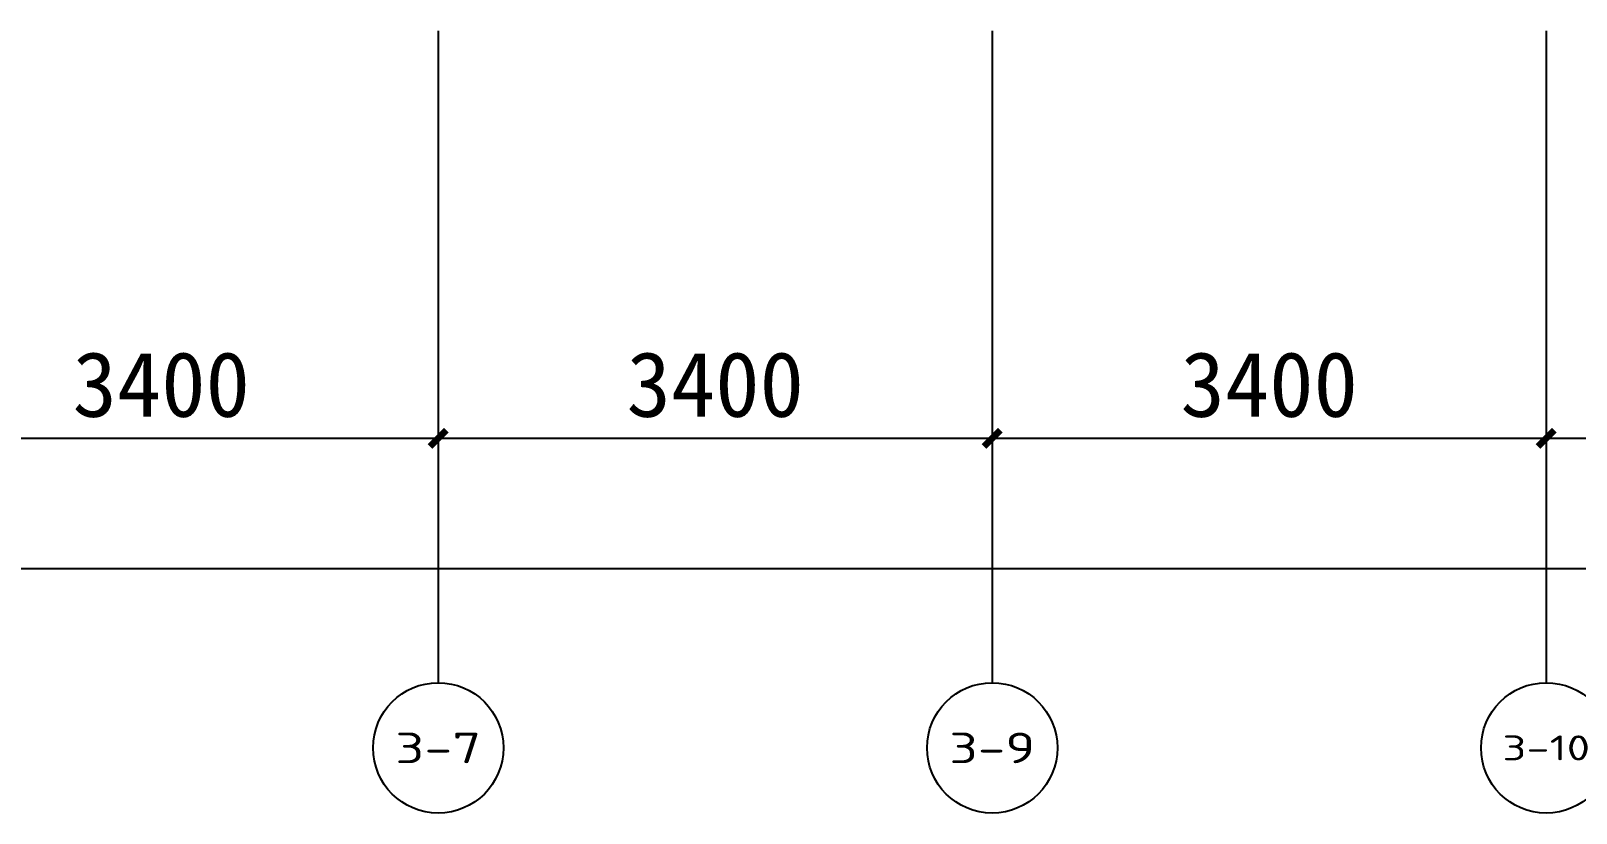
# Model space of a CAD drawing. Extents: x 2378699 to 2462834, y 1041771 to 1211756.
# Drawn here: x 2405536 to 2415019, y 1055391 to 1060191 of the extents above; entities that cross this region are included whole.
import ezdxf
from ezdxf.enums import TextEntityAlignment as Align

# ---------------------------------------------------------------- set-up
doc = ezdxf.new("R2010")
doc.units = 0
doc.header["$LTSCALE"] = 1000
doc.layers.get('0').update_dxf_attribs({"linetype": 'CONTINUOUS'})
doc.layers.get('Defpoints').update_dxf_attribs({"color": 6, "linetype": 'CONTINUOUS'})
doc.layers.add('AXIS', color=3, linetype='CONTINUOUS')
doc.layers.add('AXIS_TEXT', color=7, linetype='CONTINUOUS')
doc.styles.add('_TCH_AXIS', font='tssdeng.shx', dxfattribs={"width": 0.7, "bigfont": 'tssdchn.shx'})
doc.styles.add('COMPLEX', font='COMPLEX')
doc.styles.add('黑体', font='simhei.ttf')
doc.dimstyles.new('_TCH_ARCH&&100', dxfattribs={"dimtxt": 400, "dimasz": 100, "dimexe": 250, "dimexo": 300, "dimgap": 126.25, "dimtad": 1, "dimdec": 0, "dimdsep": 46, "dimtxsty": '黑体', "dimblk": 'ARCHTICK', "dimcen": 0.09, "dimclrt": 7, "dimazin": 2, "dimtfac": 1, "dimtdec": 0, "dimtix": 1, "dimtmove": 2, "dimatfit": 3, "dimldrblk": 'ARCHTICK', "dimfxl": 0, "dimtolj": 1, "dimtzin": 0, "dimarcsym": 0})

# ---------------------------------------------------------------- blocks, each defined once
blk = doc.blocks.new('_ArchTick')
at = {"color": 0, "linetype": 'ByBlock', "const_width": 0.4}
blk.add_lwpolyline([(-0.5, -0.5), (0.5, 0.5)], dxfattribs=at)
blk = doc.blocks.new('*D165')
at = {"layer": 'AXIS', "color": 0, "lineweight": -2}
for p, q in [((2404636, 1059891), (2404636, 1057441)), ((2408036, 1059891), (2408036, 1057441)), ((2404636, 1057691), (2408036, 1057691))]:
    blk.add_line(p, q, dxfattribs=at)
at = {"layer": 'Defpoints', "color": 0}
for p in [(2404636, 1060191), (2408036, 1060191), (2408036, 1057691)]:
    blk.add_point(p, dxfattribs=at)
at = {"layer": 'AXIS', "color": 0, "lineweight": -2, "xscale": 100, "yscale": 100, "zscale": 100, "rotation": 180}
blk.add_blockref('_ArchTick', (2404636, 1057691), dxfattribs=at)
at = {"layer": 'AXIS', "color": 0, "lineweight": -2, "xscale": 100, "yscale": 100, "zscale": 100}
blk.add_blockref('_ArchTick', (2408036, 1057691), dxfattribs=at)
at = {"layer": 'AXIS', "color": 7, "insert": (2406336, 1058019.5), "char_height": 400, "attachment_point": 5, "style": '黑体'}
blk.add_mtext('\\A1;3400', dxfattribs=at)
blk = doc.blocks.new('*D166')
at = {"layer": 'AXIS', "color": 0, "lineweight": -2}
for p, q in [((2408036, 1059891), (2408036, 1057441)), ((2411436, 1059891), (2411436, 1057441)), ((2408036, 1057691), (2411436, 1057691))]:
    blk.add_line(p, q, dxfattribs=at)
at = {"layer": 'Defpoints', "color": 0}
for p in [(2408036, 1060191), (2411436, 1060191), (2411436, 1057691)]:
    blk.add_point(p, dxfattribs=at)
at = {"layer": 'AXIS', "color": 0, "lineweight": -2, "xscale": 100, "yscale": 100, "zscale": 100, "rotation": 180}
blk.add_blockref('_ArchTick', (2408036, 1057691), dxfattribs=at)
at = {"layer": 'AXIS', "color": 0, "lineweight": -2, "xscale": 100, "yscale": 100, "zscale": 100}
blk.add_blockref('_ArchTick', (2411436, 1057691), dxfattribs=at)
at = {"layer": 'AXIS', "color": 7, "insert": (2409736, 1058019.5), "char_height": 400, "attachment_point": 5, "style": '黑体'}
blk.add_mtext('\\A1;3400', dxfattribs=at)
blk = doc.blocks.new('*D167')
at = {"layer": 'AXIS', "color": 0, "lineweight": -2}
for p, q in [((2411436, 1059891), (2411436, 1057441)), ((2414836, 1059891), (2414836, 1057441)), ((2411436, 1057691), (2414836, 1057691))]:
    blk.add_line(p, q, dxfattribs=at)
at = {"layer": 'Defpoints', "color": 0}
for p in [(2411436, 1060191), (2414836, 1060191), (2414836, 1057691)]:
    blk.add_point(p, dxfattribs=at)
at = {"layer": 'AXIS', "color": 0, "lineweight": -2, "xscale": 100, "yscale": 100, "zscale": 100, "rotation": 180}
blk.add_blockref('_ArchTick', (2411436, 1057691), dxfattribs=at)
at = {"layer": 'AXIS', "color": 0, "lineweight": -2, "xscale": 100, "yscale": 100, "zscale": 100}
blk.add_blockref('_ArchTick', (2414836, 1057691), dxfattribs=at)
at = {"layer": 'AXIS', "color": 7, "insert": (2413136, 1058019.5), "char_height": 400, "attachment_point": 5, "style": '黑体'}
blk.add_mtext('\\A1;3400', dxfattribs=at)
blk = doc.blocks.new('*D168')
at = {"layer": 'AXIS', "color": 0, "lineweight": -2}
for p, q in [((2414836, 1059891), (2414836, 1057441)), ((2418236, 1059891), (2418236, 1057441)), ((2414836, 1057691), (2418236, 1057691))]:
    blk.add_line(p, q, dxfattribs=at)
at = {"layer": 'Defpoints', "color": 0}
for p in [(2414836, 1060191), (2418236, 1060191), (2418236, 1057691)]:
    blk.add_point(p, dxfattribs=at)
at = {"layer": 'AXIS', "color": 0, "lineweight": -2, "xscale": 100, "yscale": 100, "zscale": 100, "rotation": 180}
blk.add_blockref('_ArchTick', (2414836, 1057691), dxfattribs=at)
at = {"layer": 'AXIS', "color": 0, "lineweight": -2, "xscale": 100, "yscale": 100, "zscale": 100}
blk.add_blockref('_ArchTick', (2418236, 1057691), dxfattribs=at)
at = {"layer": 'AXIS', "color": 7, "insert": (2416536, 1058019.5), "char_height": 400, "attachment_point": 5, "style": '黑体'}
blk.add_mtext('\\A1;3400', dxfattribs=at)
blk = doc.blocks.new('*D178')
at = {"layer": 'AXIS', "color": 0, "lineweight": -2}
for p, q in [((2394436, 1059891), (2394436, 1056641)), ((2442436, 1059891), (2442436, 1056641)), ((2394436, 1056891), (2442436, 1056891))]:
    blk.add_line(p, q, dxfattribs=at)
at = {"layer": 'Defpoints', "color": 0}
for p in [(2394436, 1060191), (2442436, 1060191), (2442436, 1056891)]:
    blk.add_point(p, dxfattribs=at)
at = {"layer": 'AXIS', "color": 0, "lineweight": -2, "xscale": 100, "yscale": 100, "zscale": 100, "rotation": 180}
blk.add_blockref('_ArchTick', (2394436, 1056891), dxfattribs=at)
at = {"layer": 'AXIS', "color": 0, "lineweight": -2, "xscale": 100, "yscale": 100, "zscale": 100}
blk.add_blockref('_ArchTick', (2442436, 1056891), dxfattribs=at)
at = {"layer": 'AXIS', "color": 7, "insert": (2418436, 1057219.5), "char_height": 400, "attachment_point": 5, "style": '黑体'}
blk.add_mtext('\\A1;48000', dxfattribs=at)
blk = doc.blocks.new('_AXISO')
blk.add_circle((0, 0), 0.5)
at = {"layer": 'AXIS_TEXT', "style": 'COMPLEX', "width": 1.041667}
blk.add_attdef('A', text='', height=0.56, dxfattribs=at).set_placement((-0.25, -0.28), (0.25, -0.28), align=Align.FIT)

msp = doc.modelspace()

# ---------------------------------------------------------------- linework, layer by layer
at = {"layer": 'AXIS'}
for p, q in [((2408036, 1060191), (2408036, 1056191)), ((2411436, 1060191), (2411436, 1056191)), ((2414836, 1060191), (2414836, 1056191))]:
    msp.add_line(p, q, dxfattribs=at)

# ---------------------------------------------------------------- block references
ref = msp.add_blockref('_AXISO', (2408036, 1055791), dxfattribs=dict(at, xscale=800, yscale=800, zscale=800))
ref.add_attrib('A', '3-7', dxfattribs={"layer": 'AXIS_TEXT', "height": 187.78, "style": '_TCH_AXIS', "width": 1.21746}).set_placement((2407772.2, 1055697.1), (2408299.8, 1055697.1), align=Align.FIT)
ref = msp.add_blockref('_AXISO', (2411436, 1055791), dxfattribs=dict(at, xscale=800, yscale=800, zscale=800))
ref.add_attrib('A', '3-9', dxfattribs={"layer": 'AXIS_TEXT', "height": 187.78, "style": '_TCH_AXIS', "width": 1.238095}).set_placement((2411172.2, 1055697.1), (2411699.8, 1055697.1), align=Align.FIT)
ref = msp.add_blockref('_AXISO', (2414836, 1055791), dxfattribs=dict(at, xscale=800, yscale=800, zscale=800))
ref.add_attrib('A', '3-10', dxfattribs={"layer": 'AXIS_TEXT', "height": 152.88, "style": '_TCH_AXIS', "width": 1.145238}).set_placement((2414566.6, 1055714.6), (2415105.3, 1055714.6), align=Align.FIT)

# ---------------------------------------------------------------- dimensions: what is measured, and where the dimension line sits
for p1, p2, distance, picture, middle in [((2394436, 1060191), (2442436, 1060191), -3300, '*D178', (2418436, 1057219.5)), ((2404636, 1060191), (2408036, 1060191), -2500, '*D165', (2406336, 1058019.5)), ((2408036, 1060191), (2411436, 1060191), -2500, '*D166', (2409736, 1058019.5)), ((2411436, 1060191), (2414836, 1060191), -2500, '*D167', (2413136, 1058019.5)), ((2414836, 1060191), (2418236, 1060191), -2500, '*D168', (2416536, 1058019.5))]:
    dim = msp.add_aligned_dim(p1=p1, p2=p2, distance=distance, dimstyle='_TCH_ARCH&&100', dxfattribs=at)
    dim.commit()
    dim.dimension.update_dxf_attribs({"geometry": picture, "text_midpoint": middle})

doc.saveas('drawing.dxf')
